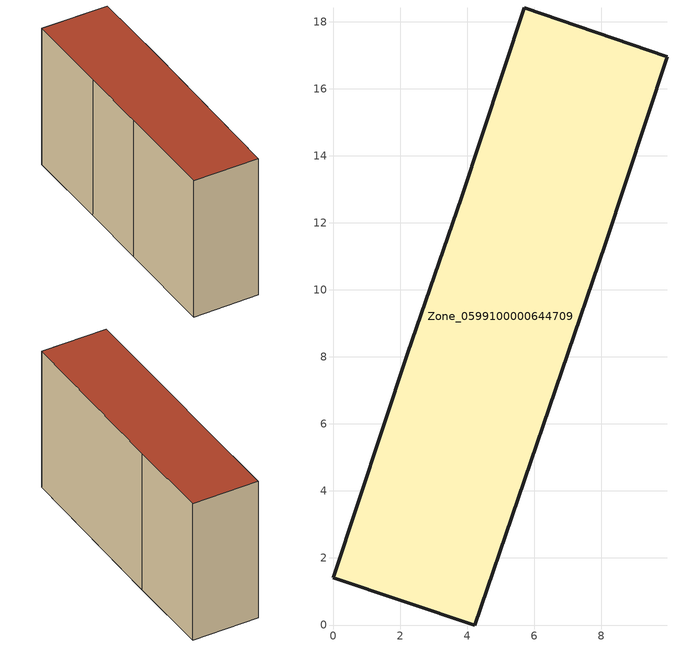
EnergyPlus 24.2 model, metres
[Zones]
Zone_0599100000644709
 floor ground (C_G): 2.23,8.12 3.82,12.73 5.69,18.41 9.97,16.96 8.12,11.36 4.22,0 0,1.41 z0
 wall outside (C_F): 9.97,16.96 5.69,18.41 3.82,12.73 2.23,8.12 0,1.41 4.22,0 8.12,11.36 9.97,16.96 z0:10.04
 roof outside (C_R): 4.22,0 8.12,11.36 9.97,16.96 5.69,18.41 3.82,12.73 2.23,8.12 0,1.41 z10.04
[BUILDING]
Pand.0599100000644709: North Axis=0; Terrain=City; Loads Convergence Tolerance Value=0.04; Temperature Convergence Tolerance Value=0.4; Solar Distribution=FullExterior; Maximum Number of Warmup Days=25; Minimum Number of Warmup Days=1
[Site:Location]
Rotterdam.The.Hague.AP_ZH_NLD Design_Conditions: Latitude=51.96; Longitude=4.45; Time Zone=1; Elevation=-4.5
[SITE:GROUNDTEMPERATURE:BUILDINGSURFACE]
18, 18, 18, 18, 18, 18, 18, 18, 18, 18, 18, 18
[MATERIAL] Thermal Absorptance=0.9; Solar Absorptance=0.7; Visible Absorptance=0.7
Name | Roughness | Thickness | Conductivity | Density | Specific Heat
G.TI.1946 | MediumSmooth | 0.15 | 1 | 540 | 1210
F.TI.1946 | Rough | 0.3 | 0.857143 | 1920 | 840
R.TI.1946 | MediumRough | 0.2 | 0.1 | 1500 | 1000
[CONSTRUCTION]
C_G: G.TI.1946
C_F: F.TI.1946
C_R: R.TI.1946
[ZONE]
Zone_0599100000644709: Type=1; Multiplier=1; Ceiling Height=Autocalculate; Volume=Autocalculate; Floor Area=autocalculate; Part of Total Floor Area=Yes
[ZONEINFILTRATION:DESIGNFLOWRATE]
Infil_Zone_0599100000644709: Zone or ZoneList or Space or SpaceList=Zone_0599100000644709; Schedule=AlwaysOn; Design Flow Rate Calculation Method=Flow/Area; Flow Rate per Floor Area=0.003; Constant Term Coefficient=1; Temperature Term Coefficient=0; Velocity Term Coefficient=0; Velocity Squared Term Coefficient=0
[HVACTEMPLATE:ZONE:IDEALLOADSAIRSYSTEM]
Zone_0599100000644709: Maximum Heating Supply Air Temperature=50; Minimum Cooling Supply Air Temperature=13; Maximum Heating Supply Air Humidity Ratio=0.0156; Minimum Cooling Supply Air Humidity Ratio=0.0077; Heating Limit=NoLimit; Cooling Limit=NoLimit; Dehumidification Control Type=ConstantSensibleHeatRatio; Cooling Sensible Heat Ratio=0.7; Dehumidification Setpoint=60; Humidification Control Type=None; Humidification Setpoint=30; Outdoor Air Method=None; Outdoor Air Flow Rate per Person=0.00944; Outdoor Air Flow Rate per Zone Floor Area=0; Outdoor Air Flow Rate per Zone=0; Demand Controlled Ventilation Type=None; Outdoor Air Economizer Type=NoEconomizer; Heat Recovery Type=None; Sensible Heat Recovery Effectiveness=0.7; Latent Heat Recovery Effectiveness=0.65
[ZONECONTROL:THERMOSTAT]
ThermostatControl_Zone_0599100000644709: Zone or ZoneList=Zone_0599100000644709; Control Type Schedule=DualSetpointControlType; Control 1=Thermostat_Zone_0599100000644709; Temperature Difference Between Cutout And Setpoint=0
[THERMOSTATSETPOINT:DUALSETPOINT]
Thermostat_Zone_0599100000644709: Heating Setpoint Temperature Schedule=HeatingSetpoint_Zone_0599100000644709; Cooling Setpoint Temperature Schedule=CoolingSetpoint_Zone_0599100000644709
[SCHEDULE:COMPACT]
HeatingSetpoint_Zone_0599100000644709: Through: 12/31, For: AllDays, Until: 24:00, 21
CoolingSetpoint_Zone_0599100000644709: Through: 12/31, For: AllDays, Until: 24:00, 24
DualSetpointControlType: Through: 12/31, For: AllDays, Until: 24:00, 4
AlwaysOn: Through: 12/31, For: AllDays, Until: 24:00, 1
